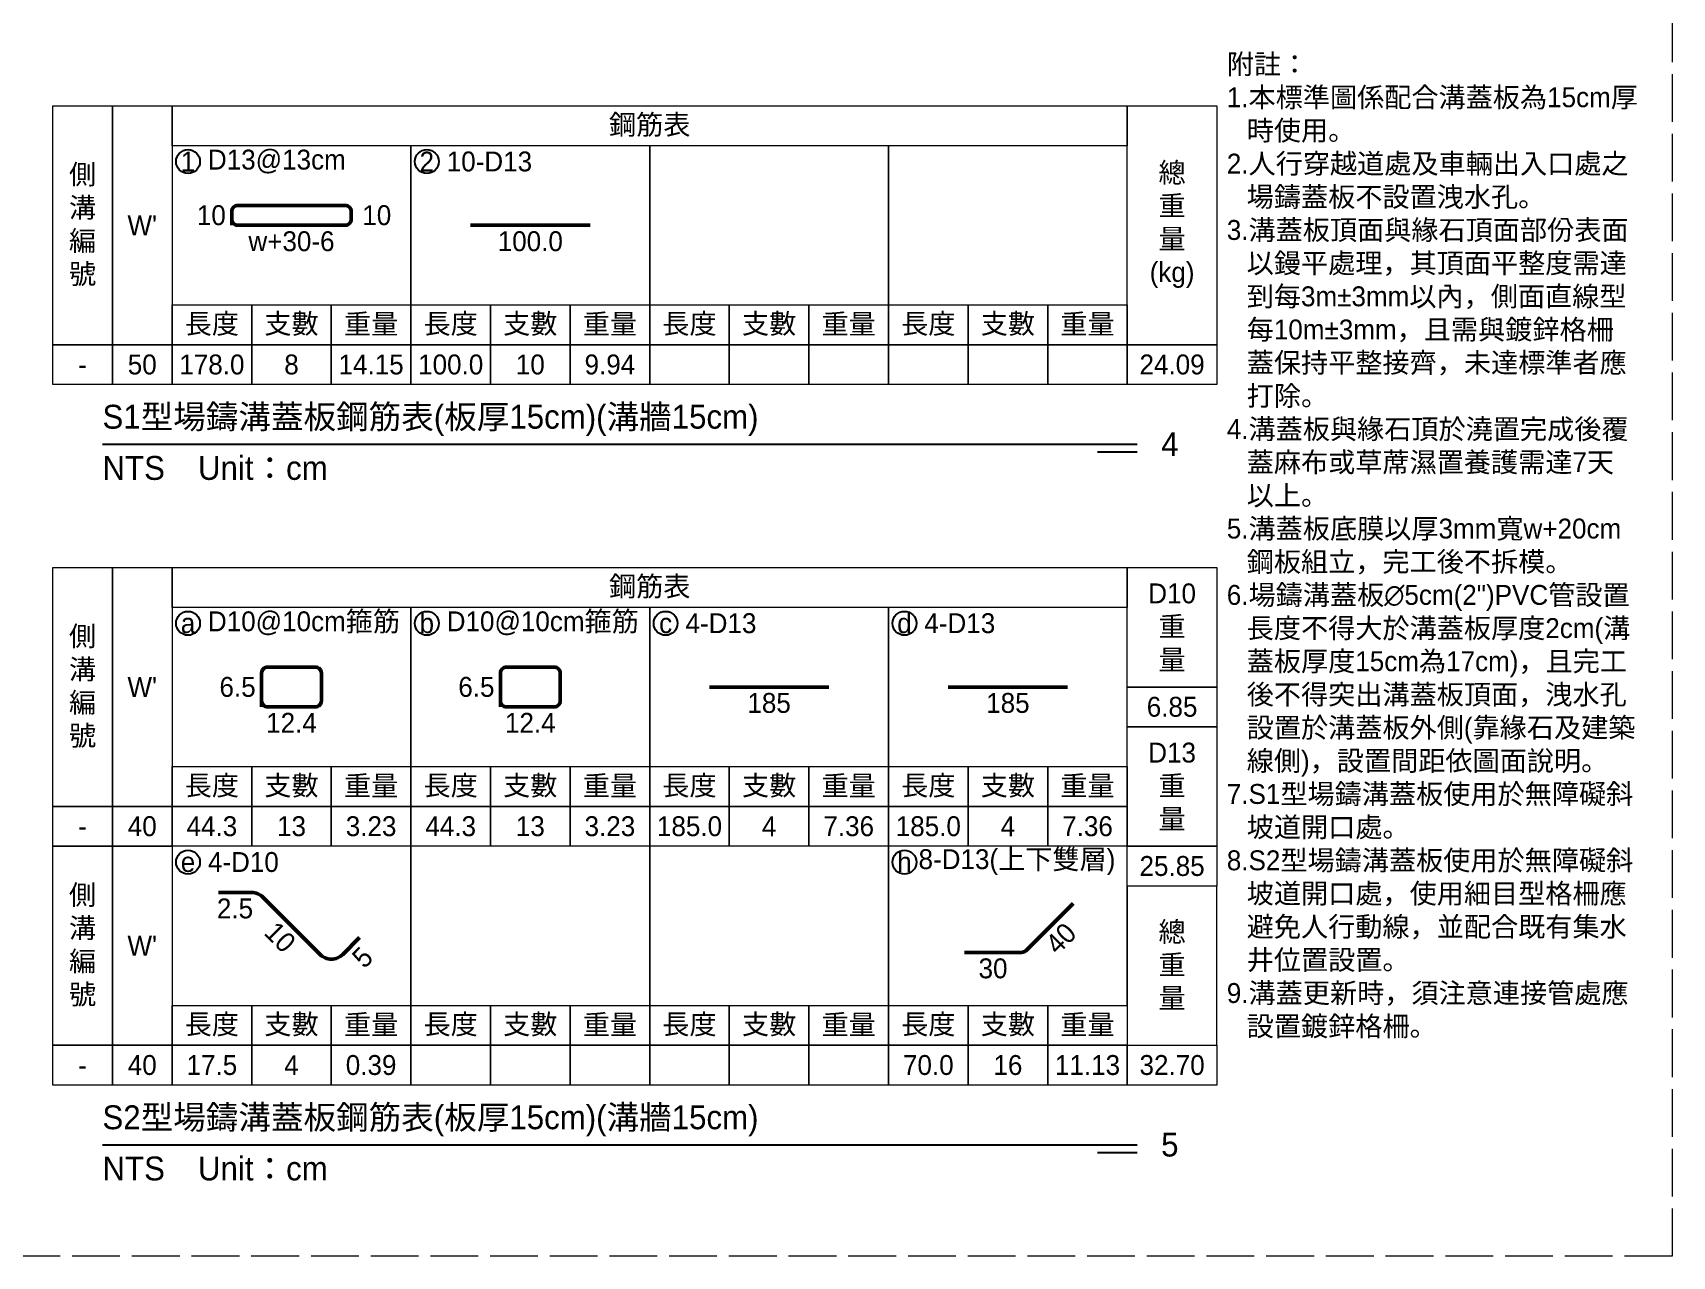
# Model space of a CAD drawing. Extents: x -4891 to 4829, y -5666 to -3242.
# Drawn here: x -2562.8 to -2150.9, y -4196.3 to -3888.9 of the extents above; entities that cross this region are included whole.
import ezdxf

# ---------------------------------------------------------------- set-up
doc = ezdxf.new("R2010")
doc.units = 0
doc.header["$MEASUREMENT"] = 0
doc.linetypes.add('ACAD_ISO02W100', pattern=[15, 12, -3])
doc.layers.add('一、1.基本-圖框', color=7, linetype='Continuous', lineweight=20)
doc.layers.add('二、5.繪圖-鋼筋', color=60, linetype='Continuous', lineweight=50)
doc.layers.add('一、4.基本-隱藏', color=9, linetype='ACAD_ISO02W100', lineweight=20, plot=False)
doc.layers.add('三、1.文字-說明文字', color=2, linetype='Continuous')
doc.layers.add('三、3.文字-註解文字', color=2, linetype='Continuous')
doc.styles.add('次圖名(詳圖)', font='MS PGothic.ttf', dxfattribs={"height": 6})
doc.styles.add('註解文字', font='MS PGothic.ttf', dxfattribs={"height": 5})

msp = doc.modelspace()

# ---------------------------------------------------------------- linework, layer by layer
at = {"layer": '一、1.基本-圖框'}
for points in [[(-2557.759, -3907.296), (-2542.759, -3907.296), (-2542.759, -3967.296), (-2557.759, -3967.296)], [(-2542.759, -3907.296), (-2527.759, -3907.296), (-2527.759, -3967.296), (-2542.759, -3967.296)], [(-2527.759, -3907.296), (-2287.759, -3907.296), (-2287.759, -3917.296), (-2527.759, -3917.296)], [(-2287.759, -3907.296), (-2265.259, -3907.296), (-2265.259, -3967.296), (-2287.759, -3967.296)], [(-2467.759, -3917.296), (-2527.759, -3917.296), (-2527.759, -3957.296), (-2467.759, -3957.296)], [(-2407.759, -3917.296), (-2467.759, -3917.296), (-2467.759, -3957.296), (-2407.759, -3957.296)], [(-2347.759, -3917.296), (-2407.759, -3917.296), (-2407.759, -3957.296), (-2347.759, -3957.296)], [(-2287.759, -3917.296), (-2347.759, -3917.296), (-2347.759, -3957.296), (-2287.759, -3957.296)], [(-2527.759, -3957.296), (-2507.759, -3957.296), (-2507.759, -3967.296), (-2527.759, -3967.296)], [(-2507.759, -3957.296), (-2487.759, -3957.296), (-2487.759, -3967.296), (-2507.759, -3967.296)], [(-2487.759, -3957.296), (-2467.759, -3957.296), (-2467.759, -3967.296), (-2487.759, -3967.296)], [(-2467.759, -3957.296), (-2447.759, -3957.296), (-2447.759, -3967.296), (-2467.759, -3967.296)], [(-2447.759, -3957.296), (-2427.759, -3957.296), (-2427.759, -3967.296), (-2447.759, -3967.296)], [(-2427.759, -3957.296), (-2407.759, -3957.296), (-2407.759, -3967.296), (-2427.759, -3967.296)], [(-2407.759, -3957.296), (-2387.759, -3957.296), (-2387.759, -3967.296), (-2407.759, -3967.296)], [(-2387.759, -3957.296), (-2367.759, -3957.296), (-2367.759, -3967.296), (-2387.759, -3967.296)], [(-2367.759, -3957.296), (-2347.759, -3957.296), (-2347.759, -3967.296), (-2367.759, -3967.296)], [(-2347.759, -3957.296), (-2327.759, -3957.296), (-2327.759, -3967.296), (-2347.759, -3967.296)], [(-2327.759, -3957.296), (-2307.759, -3957.296), (-2307.759, -3967.296), (-2327.759, -3967.296)], [(-2307.759, -3957.296), (-2287.759, -3957.296), (-2287.759, -3967.296), (-2307.759, -3967.296)], [(-2557.759, -3967.296), (-2542.759, -3967.296), (-2542.759, -3977.296), (-2557.759, -3977.296)], [(-2542.759, -3967.296), (-2527.759, -3967.296), (-2527.759, -3977.296), (-2542.759, -3977.296)], [(-2527.759, -3967.296), (-2507.759, -3967.296), (-2507.759, -3977.296), (-2527.759, -3977.296)], [(-2507.759, -3967.296), (-2487.759, -3967.296), (-2487.759, -3977.296), (-2507.759, -3977.296)], [(-2487.759, -3967.296), (-2467.759, -3967.296), (-2467.759, -3977.296), (-2487.759, -3977.296)], [(-2467.759, -3967.296), (-2447.759, -3967.296), (-2447.759, -3977.296), (-2467.759, -3977.296)], [(-2447.759, -3967.296), (-2427.759, -3967.296), (-2427.759, -3977.296), (-2447.759, -3977.296)], [(-2427.759, -3967.296), (-2407.759, -3967.296), (-2407.759, -3977.296), (-2427.759, -3977.296)], [(-2407.759, -3967.296), (-2387.759, -3967.296), (-2387.759, -3977.296), (-2407.759, -3977.296)], [(-2387.759, -3967.296), (-2367.759, -3967.296), (-2367.759, -3977.296), (-2387.759, -3977.296)], [(-2367.759, -3967.296), (-2347.759, -3967.296), (-2347.759, -3977.296), (-2367.759, -3977.296)], [(-2347.759, -3967.296), (-2327.759, -3967.296), (-2327.759, -3977.296), (-2347.759, -3977.296)], [(-2327.759, -3967.296), (-2307.759, -3967.296), (-2307.759, -3977.296), (-2327.759, -3977.296)], [(-2307.759, -3967.296), (-2287.759, -3967.296), (-2287.759, -3977.296), (-2307.759, -3977.296)], [(-2287.759, -3967.296), (-2265.259, -3967.296), (-2265.259, -3977.296), (-2287.759, -3977.296)], [(-2557.759, -4023.296), (-2542.759, -4023.296), (-2542.759, -4083.296), (-2557.759, -4083.296)], [(-2542.759, -4023.296), (-2527.759, -4023.296), (-2527.759, -4083.296), (-2542.759, -4083.296)], [(-2527.759, -4023.296), (-2287.759, -4023.296), (-2287.759, -4033.296), (-2527.759, -4033.296)], [(-2287.759, -4023.296), (-2265.259, -4023.296), (-2265.259, -4053.296), (-2287.759, -4053.296)], [(-2467.759, -4033.296), (-2527.759, -4033.296), (-2527.759, -4073.296), (-2467.759, -4073.296)], [(-2407.759, -4033.296), (-2467.759, -4033.296), (-2467.759, -4073.296), (-2407.759, -4073.296)], [(-2347.759, -4033.296), (-2407.759, -4033.296), (-2407.759, -4073.296), (-2347.759, -4073.296)], [(-2287.759, -4033.296), (-2347.759, -4033.296), (-2347.759, -4073.296), (-2287.759, -4073.296)], [(-2287.759, -4053.296), (-2265.259, -4053.296), (-2265.259, -4063.296), (-2287.759, -4063.296)], [(-2287.759, -4063.296), (-2265.259, -4063.296), (-2265.259, -4093.296), (-2287.759, -4093.296)], [(-2527.759, -4073.296), (-2507.759, -4073.296), (-2507.759, -4083.296), (-2527.759, -4083.296)], [(-2507.759, -4073.296), (-2487.759, -4073.296), (-2487.759, -4083.296), (-2507.759, -4083.296)], [(-2487.759, -4073.296), (-2467.759, -4073.296), (-2467.759, -4083.296), (-2487.759, -4083.296)], [(-2467.759, -4073.296), (-2447.759, -4073.296), (-2447.759, -4083.296), (-2467.759, -4083.296)], [(-2447.759, -4073.296), (-2427.759, -4073.296), (-2427.759, -4083.296), (-2447.759, -4083.296)], [(-2427.759, -4073.296), (-2407.759, -4073.296), (-2407.759, -4083.296), (-2427.759, -4083.296)], [(-2407.759, -4073.296), (-2387.759, -4073.296), (-2387.759, -4083.296), (-2407.759, -4083.296)], [(-2387.759, -4073.296), (-2367.759, -4073.296), (-2367.759, -4083.296), (-2387.759, -4083.296)], [(-2367.759, -4073.296), (-2347.759, -4073.296), (-2347.759, -4083.296), (-2367.759, -4083.296)], [(-2347.759, -4073.296), (-2327.759, -4073.296), (-2327.759, -4083.296), (-2347.759, -4083.296)], [(-2327.759, -4073.296), (-2307.759, -4073.296), (-2307.759, -4083.296), (-2327.759, -4083.296)], [(-2307.759, -4073.296), (-2287.759, -4073.296), (-2287.759, -4083.296), (-2307.759, -4083.296)], [(-2557.759, -4083.296), (-2542.759, -4083.296), (-2542.759, -4093.296), (-2557.759, -4093.296)], [(-2542.759, -4083.296), (-2527.759, -4083.296), (-2527.759, -4093.296), (-2542.759, -4093.296)], [(-2527.759, -4083.296), (-2507.759, -4083.296), (-2507.759, -4093.296), (-2527.759, -4093.296)], [(-2507.759, -4083.296), (-2487.759, -4083.296), (-2487.759, -4093.296), (-2507.759, -4093.296)], [(-2487.759, -4083.296), (-2467.759, -4083.296), (-2467.759, -4093.296), (-2487.759, -4093.296)], [(-2467.759, -4083.296), (-2447.759, -4083.296), (-2447.759, -4093.296), (-2467.759, -4093.296)], [(-2447.759, -4083.296), (-2427.759, -4083.296), (-2427.759, -4093.296), (-2447.759, -4093.296)], [(-2427.759, -4083.296), (-2407.759, -4083.296), (-2407.759, -4093.296), (-2427.759, -4093.296)], [(-2407.759, -4083.296), (-2387.759, -4083.296), (-2387.759, -4093.296), (-2407.759, -4093.296)], [(-2387.759, -4083.296), (-2367.759, -4083.296), (-2367.759, -4093.296), (-2387.759, -4093.296)], [(-2367.759, -4083.296), (-2347.759, -4083.296), (-2347.759, -4093.296), (-2367.759, -4093.296)], [(-2347.759, -4083.296), (-2327.759, -4083.296), (-2327.759, -4093.296), (-2347.759, -4093.296)], [(-2327.759, -4083.296), (-2307.759, -4083.296), (-2307.759, -4093.296), (-2327.759, -4093.296)], [(-2307.759, -4083.296), (-2287.759, -4083.296), (-2287.759, -4093.296), (-2307.759, -4093.296)], [(-2557.759, -4093.296), (-2542.759, -4093.296), (-2542.759, -4143.296), (-2557.759, -4143.296)], [(-2542.759, -4093.296), (-2527.759, -4093.296), (-2527.759, -4143.296), (-2542.759, -4143.296)], [(-2467.759, -4093.296), (-2527.759, -4093.296), (-2527.759, -4133.296), (-2467.759, -4133.296)], [(-2407.759, -4093.296), (-2467.759, -4093.296), (-2467.759, -4133.296), (-2407.759, -4133.296)], [(-2347.759, -4093.296), (-2407.759, -4093.296), (-2407.759, -4133.296), (-2347.759, -4133.296)], [(-2287.759, -4093.296), (-2347.759, -4093.296), (-2347.759, -4133.296), (-2287.759, -4133.296)], [(-2287.759, -4093.296), (-2265.259, -4093.296), (-2265.259, -4103.296), (-2287.759, -4103.296)], [(-2527.759, -4133.296), (-2507.759, -4133.296), (-2507.759, -4143.296), (-2527.759, -4143.296)], [(-2507.759, -4133.296), (-2487.759, -4133.296), (-2487.759, -4143.296), (-2507.759, -4143.296)], [(-2487.759, -4133.296), (-2467.759, -4133.296), (-2467.759, -4143.296), (-2487.759, -4143.296)], [(-2467.759, -4133.296), (-2447.759, -4133.296), (-2447.759, -4143.296), (-2467.759, -4143.296)], [(-2447.759, -4133.296), (-2427.759, -4133.296), (-2427.759, -4143.296), (-2447.759, -4143.296)], [(-2427.759, -4133.296), (-2407.759, -4133.296), (-2407.759, -4143.296), (-2427.759, -4143.296)], [(-2407.759, -4133.296), (-2387.759, -4133.296), (-2387.759, -4143.296), (-2407.759, -4143.296)], [(-2387.759, -4133.296), (-2367.759, -4133.296), (-2367.759, -4143.296), (-2387.759, -4143.296)], [(-2367.759, -4133.296), (-2347.759, -4133.296), (-2347.759, -4143.296), (-2367.759, -4143.296)], [(-2347.759, -4133.296), (-2327.759, -4133.296), (-2327.759, -4143.296), (-2347.759, -4143.296)], [(-2327.759, -4133.296), (-2307.759, -4133.296), (-2307.759, -4143.296), (-2327.759, -4143.296)], [(-2307.759, -4133.296), (-2287.759, -4133.296), (-2287.759, -4143.296), (-2307.759, -4143.296)], [(-2557.759, -4143.296), (-2542.759, -4143.296), (-2542.759, -4153.296), (-2557.759, -4153.296)], [(-2542.759, -4143.296), (-2527.759, -4143.296), (-2527.759, -4153.296), (-2542.759, -4153.296)], [(-2527.759, -4143.296), (-2507.759, -4143.296), (-2507.759, -4153.296), (-2527.759, -4153.296)], [(-2507.759, -4143.296), (-2487.759, -4143.296), (-2487.759, -4153.296), (-2507.759, -4153.296)], [(-2487.759, -4143.296), (-2467.759, -4143.296), (-2467.759, -4153.296), (-2487.759, -4153.296)], [(-2467.759, -4143.296), (-2447.759, -4143.296), (-2447.759, -4153.296), (-2467.759, -4153.296)], [(-2447.759, -4143.296), (-2427.759, -4143.296), (-2427.759, -4153.296), (-2447.759, -4153.296)], [(-2427.759, -4143.296), (-2407.759, -4143.296), (-2407.759, -4153.296), (-2427.759, -4153.296)], [(-2407.759, -4143.296), (-2387.759, -4143.296), (-2387.759, -4153.296), (-2407.759, -4153.296)], [(-2387.759, -4143.296), (-2367.759, -4143.296), (-2367.759, -4153.296), (-2387.759, -4153.296)], [(-2367.759, -4143.296), (-2347.759, -4143.296), (-2347.759, -4153.296), (-2367.759, -4153.296)], [(-2347.759, -4143.296), (-2327.759, -4143.296), (-2327.759, -4153.296), (-2347.759, -4153.296)], [(-2327.759, -4143.296), (-2307.759, -4143.296), (-2307.759, -4153.296), (-2327.759, -4153.296)], [(-2307.759, -4143.296), (-2287.759, -4143.296), (-2287.759, -4153.296), (-2307.759, -4153.296)], [(-2287.759, -4143.296), (-2265.259, -4143.296), (-2265.259, -4153.296), (-2287.759, -4153.296)]]:
    msp.add_lwpolyline(points, close=True, dxfattribs=at)
at = {"layer": '一、1.基本-圖框', "linetype": 'Continuous'}
msp.add_lwpolyline([(-2265.259, -4103.296), (-2287.759, -4103.296), (-2287.759, -4143.296), (-2265.259, -4143.296)], close=True, dxfattribs=at)
at = {"layer": '一、4.基本-隱藏'}
msp.add_lwpolyline([(-2930.855, -3689.296), (-2150.855, -3689.296), (-2150.855, -4196.296), (-2930.855, -4196.296)], close=True, dxfattribs=at)
at = {"layer": '三、3.文字-註解文字'}
for points in [[(-2545.259, -3992.296), (-2285.259, -3992.296)], [(-2285.259, -3994.296), (-2295.259, -3994.296)], [(-2545.259, -4168.296), (-2285.259, -4168.296)], [(-2285.259, -4170.296), (-2295.259, -4170.296)]]:
    msp.add_lwpolyline(points, dxfattribs=at)
for centre in [(-2523.759, -3921.296), (-2463.759, -3921.296), (-2523.759, -4037.296), (-2463.759, -4037.296), (-2403.759, -4037.296), (-2343.759, -4037.296), (-2523.759, -4097.296), (-2343.759, -4097.296)]:
    msp.add_circle(centre, 3, dxfattribs=at)
at = {"layer": '二、5.繪圖-鋼筋'}
msp.add_lwpolyline([(-2484.259, -3937.296), (-2511.259, -3937.296, -0.4142136), (-2512.759, -3935.796), (-2512.759, -3933.796, -0.4142136), (-2511.259, -3932.296), (-2484.259, -3932.296, -0.4142136), (-2482.759, -3933.796), (-2482.759, -3935.796, -0.4142136)], format="xyb", close=True, dxfattribs=at)
at = {"layer": '二、5.繪圖-鋼筋', "linetype": 'Continuous'}
for points in [[(-2512.759, -3934.796), (-2512.759, -3937.296)], [(-2505.259, -4053.296), (-2505.259, -4058.296)], [(-2445.259, -4053.296), (-2445.259, -4058.296)]]:
    msp.add_lwpolyline(points, dxfattribs=at)
at = {"layer": '二、5.繪圖-鋼筋'}
for points in [[(-2452.759, -3937.296), (-2422.759, -3937.296)], [(-2392.759, -4053.296), (-2362.759, -4053.296)], [(-2332.759, -4053.296), (-2302.759, -4053.296)]]:
    msp.add_lwpolyline(points, dxfattribs=at)
for points in [[(-2490.259, -4056.796, -0.4142136), (-2491.759, -4058.296), (-2503.759, -4058.296, -0.4142136), (-2505.259, -4056.796), (-2505.259, -4049.796, -0.4142136), (-2503.759, -4048.296), (-2491.759, -4048.296, -0.4142136), (-2490.259, -4049.796), (-2490.259, -4056.796)], [(-2430.259, -4056.796, -0.4142136), (-2431.759, -4058.296), (-2443.759, -4058.296, -0.4142136), (-2445.259, -4056.796), (-2445.259, -4049.796, -0.4142136), (-2443.759, -4048.296), (-2431.759, -4048.296, -0.4142136), (-2430.259, -4049.796), (-2430.259, -4056.796)], [(-2516.131, -4104.924), (-2507.787, -4104.924, -0.1989124), (-2504.959, -4106.096), (-2490.559, -4120.496, 0.4142136), (-2484.902, -4120.496), (-2480.66, -4116.253)], [(-2328.683, -4119.977), (-2314.305, -4119.977, 0.1989124), (-2313.244, -4119.538), (-2301.393, -4107.687)]]:
    msp.add_lwpolyline(points, format="xyb", dxfattribs=at)

# ---------------------------------------------------------------- texts
at = {"layer": '一、1.基本-圖框', "char_height": 5, "attachment_point": 5, "style": '註解文字'}
for s, width, insert in [('{\\fMS PGothic|b0|i0|c128|p34;鋼筋表}', 128.86758, (-2407.759, -3912.296)), ('側溝編號', 5, (-2550.259, -3937.296)), ('總{\\fMS PGothic|b0|i0|c128|p34;重量(kg)}', 5, (-2276.509, -3937.296)), ("W'", 17.80786, (-2535.259, -3937.296)), ('{\\fMS PGothic|b0|i0|c128|p34;長度}', 17.80786, (-2517.759, -3962.296)), ('支數', 17.80786, (-2497.759, -3962.296)), ('重量', 17.80786, (-2477.759, -3962.296)), ('{\\fMS PGothic|b0|i0|c128|p34;長度}', 17.80786, (-2457.759, -3962.296)), ('支數', 17.80786, (-2437.759, -3962.296)), ('重量', 17.80786, (-2417.759, -3962.296)), ('{\\fMS PGothic|b0|i0|c128|p34;長度}', 17.80786, (-2397.759, -3962.296)), ('支數', 17.80786, (-2377.759, -3962.296)), ('重量', 17.80786, (-2357.759, -3962.296)), ('{\\fMS PGothic|b0|i0|c128|p34;長度}', 17.80786, (-2337.759, -3962.296)), ('支數', 17.80786, (-2317.759, -3962.296)), ('重量', 17.80786, (-2297.759, -3962.296)), ('{\\fMS PGothic|b0|i0|c128|p34;鋼筋表}', 128.86758, (-2407.759, -4028.296)), ('{\\fMS PGothic|b0|i0|c128|p34;D10\\P重量}', 5, (-2276.509, -4038.296)), ('側溝編號', 5, (-2550.259, -4053.296)), ("W'", 17.80786, (-2535.259, -4053.296)), ('{\\fMS PGothic|b0|i0|c128|p34;D13\\P重量}', 5, (-2276.509, -4078.296)), ('{\\fMS PGothic|b0|i0|c128|p34;長度}', 17.80786, (-2517.759, -4078.296)), ('支數', 17.80786, (-2497.759, -4078.296)), ('重量', 17.80786, (-2477.759, -4078.296)), ('{\\fMS PGothic|b0|i0|c128|p34;長度}', 17.80786, (-2457.759, -4078.296)), ('支數', 17.80786, (-2437.759, -4078.296)), ('重量', 17.80786, (-2417.759, -4078.296)), ('{\\fMS PGothic|b0|i0|c128|p34;長度}', 17.80786, (-2397.759, -4078.296)), ('支數', 17.80786, (-2377.759, -4078.296)), ('重量', 17.80786, (-2357.759, -4078.296)), ('{\\fMS PGothic|b0|i0|c128|p34;長度}', 17.80786, (-2337.759, -4078.296)), ('支數', 17.80786, (-2317.759, -4078.296)), ('重量', 17.80786, (-2297.759, -4078.296)), ('側溝編號', 5, (-2550.259, -4118.296)), ('總重量', 5, (-2276.509, -4123.296)), ("W'", 17.80786, (-2535.259, -4118.296)), ('{\\fMS PGothic|b0|i0|c128|p34;長度}', 17.80786, (-2517.759, -4138.296)), ('支數', 17.80786, (-2497.759, -4138.296)), ('重量', 17.80786, (-2477.759, -4138.296)), ('{\\fMS PGothic|b0|i0|c128|p34;長度}', 17.80786, (-2457.759, -4138.296)), ('支數', 17.80786, (-2437.759, -4138.296)), ('重量', 17.80786, (-2417.759, -4138.296)), ('{\\fMS PGothic|b0|i0|c128|p34;長度}', 17.80786, (-2397.759, -4138.296)), ('支數', 17.80786, (-2377.759, -4138.296)), ('重量', 17.80786, (-2357.759, -4138.296)), ('{\\fMS PGothic|b0|i0|c128|p34;長度}', 17.80786, (-2337.759, -4138.296)), ('支數', 17.80786, (-2317.759, -4138.296)), ('重量', 17.80786, (-2297.759, -4138.296))]:
    msp.add_mtext_dynamic_manual_height_columns(s, width=width, gutter_width=30, heights=[0], dxfattribs=dict(at, insert=insert))
at = {"layer": '三、1.文字-說明文字', "insert": (-2262.759, -3894.296), "char_height": 5, "attachment_point": 1, "style": '註解文字'}
msp.add_mtext_dynamic_manual_height_columns('{\\fMS PGothic|b0|i0|c128|p34;附註：\\P\\pi-5,l5;1.本標準圖係配合溝蓋板為15cm厚時使用。\\P2.人行穿越道處及車輛出入口處之場鑄蓋板不設置洩水孔。\\P3.溝蓋板頂面與緣石頂面部份表面以鏝平處理，其頂面平整度需達到每3m±3mm以\\fPMingLiU|b0|i0|c136|p18;內\\fMS PGothic|b0|i0|c128|p34;，側面直線型每10m±3mm，且需與鍍鋅格柵蓋保持平整接齊，未達標準者應打除。\\P4.溝蓋板與緣石頂於澆置完成後覆蓋麻布或草蓆濕置養護需達7天以上。\\P5.溝蓋板底膜以厚3mm寬w+20cm鋼板組立，完工後不拆模。\\P6.場鑄溝蓋板∅5cm(2")PVC管設置長度不得大於溝蓋板厚度2cm(溝蓋板厚度15cm為17cm)，且完工後不得突出溝蓋板頂面，洩水孔設置於溝蓋板外側(靠緣石及建築線側)，設置間距依圖面\\fPMingLiU|b0|i0|c136|p18;說\\fMS PGothic|b0|i0|c128|p34;明。\\P7.S1型場鑄溝蓋板使用於無障礙斜坡道開口處。\\P8.S2型場鑄溝蓋板使用於無障礙斜坡道開口處，使用細目型格柵應避免人行動線，並配合既有集水井位置設置。\\P9.溝蓋更新時，須注意連接管處應設置鍍鋅格柵。}', width=103.18814, gutter_width=30, heights=[0], dxfattribs=at)
at = {"layer": '三、3.文字-註解文字'}
for s, width, gutter_width, insert, char_height, attachment_point, style in [('1', 8.38231, 30, (-2523.759, -3921.296), 5, 5, '註解文字'), ('{\\fMS PGothic|b0|i0|c128|p34;D13@1}3{\\fMS PGothic|b0|i0|c128|p34;cm}', 6.06582, 30, (-2518.759, -3921.296), 5, 4, '註解文字'), ('2', 8.38231, 30, (-2463.759, -3921.296), 5, 5, '註解文字'), ('10{\\fMS PGothic|b0|i0|c128|p34;-D13}', 6.06582, 30, (-2458.759, -3921.296), 5, 4, '註解文字'), ('{\\fMS PGothic|b0|i0|c128|p34;10}', 8.83098, 25, (-2514.259, -3934.796), 5, 6, '註解文字'), ('\\pi1.29049;{\\fMS PGothic|b0|i0|c128|p34;10}', 8.83098, 25, (-2481.259, -3934.796), 5, 4, '註解文字'), ('{\\fMS PGothic|b0|i0|c128|p34;w+30-6}', 5.41119, 25, (-2497.759, -3938.796), 5, 2, '註解文字'), ('{\\fMS PGothic|b0|i0|c128|p34;100.0}', 5.41119, 25, (-2437.759, -3938.796), 5, 2, '註解文字'), ('50', 9.06048, 30, (-2535.259, -3972.296), 5, 5, '註解文字'), ('178.0', 9.06048, 30, (-2517.759, -3972.296), 5, 5, '註解文字'), ('8', 9.06048, 30, (-2497.759, -3972.296), 5, 5, '註解文字'), ('14.15', 9.06048, 30, (-2477.759, -3972.296), 5, 5, '註解文字'), ('100.0', 9.06048, 30, (-2457.759, -3972.296), 5, 5, '註解文字'), ('10', 9.06048, 30, (-2437.759, -3972.296), 5, 5, '註解文字'), ('9.94', 9.06048, 30, (-2417.759, -3972.296), 5, 5, '註解文字'), ('24.09', 9.06048, 30, (-2276.509, -3972.296), 5, 5, '註解文字'), ('-', 9.06048, 30, (-2550.259, -3972.296), 5, 5, '註解文字'), ('S{\\fMS PGothic|b0|i0|c128|p34;1型場鑄溝蓋板鋼筋表(板厚15cm)}', 215.37549, 15, (-2545.259, -3986.296), 6, 4, '次圖名(詳圖)'), ('S{\\fMS PGothic|b0|i0|c128|p34;1型場鑄溝蓋板鋼筋表(板厚15cm)}(溝牆15cm)', 215.37549, 15, (-2545.259, -3986.296), 6, 4, '次圖名(詳圖)'), ('4', 3, 15, (-2279.259, -3992.296), 6, 4, '次圖名(詳圖)'), ('NTS{\\fMS PGothic|b0|i0|c128|p34;^IUnit：cm}', 136.03259, 15, (-2545.259, -3998.296), 6, 4, '次圖名(詳圖)'), ('a', 8.38231, 30, (-2523.759, -4037.296), 5, 5, '註解文字'), ('{\\fMS PGothic|b0|i0|c128|p34;D10@10cm}箍筋', 47.56963, 30, (-2518.759, -4037.296), 5, 4, '註解文字'), ('b', 8.38231, 30, (-2463.759, -4037.296), 5, 5, '註解文字'), ('{\\fMS PGothic|b0|i0|c128|p34;D10@10cm}箍筋', 48.34498, 30, (-2458.759, -4037.296), 5, 4, '註解文字'), ('c', 8.38231, 30, (-2403.759, -4037.296), 5, 5, '註解文字'), ('4{\\fMS PGothic|b0|i0|c128|p34;-D13}', 6.06582, 30, (-2398.759, -4037.296), 5, 4, '註解文字'), ('d', 8.38231, 30, (-2343.759, -4037.296), 5, 5, '註解文字'), ('4{\\fMS PGothic|b0|i0|c128|p34;-D13}', 6.06582, 30, (-2338.759, -4037.296), 5, 4, '註解文字'), ('{\\fMS PGothic|b0|i0|c128|p34;6.5}', 8.83098, 25, (-2506.759, -4053.296), 5, 6, '註解文字'), ('{\\fMS PGothic|b0|i0|c128|p34;6.5}', 8.83098, 25, (-2446.759, -4053.296), 5, 6, '註解文字'), ('{\\fMS PGothic|b0|i0|c128|p34;185}', 5.41119, 25, (-2377.759, -4054.796), 5, 2, '註解文字'), ('{\\fMS PGothic|b0|i0|c128|p34;185}', 5.41119, 25, (-2317.759, -4054.796), 5, 2, '註解文字'), ('6.85', 9.06048, 30, (-2276.509, -4058.296), 5, 5, '註解文字'), ('{\\fMS PGothic|b0|i0|c128|p34;12.4}', 5.41119, 25, (-2497.759, -4059.796), 5, 2, '註解文字'), ('{\\fMS PGothic|b0|i0|c128|p34;12.4}', 5.41119, 25, (-2437.759, -4059.796), 5, 2, '註解文字'), ('40', 9.06048, 30, (-2535.259, -4088.296), 5, 5, '註解文字'), ('44.3', 9.06048, 30, (-2517.759, -4088.296), 5, 5, '註解文字'), ('13', 9.06048, 30, (-2497.759, -4088.296), 5, 5, '註解文字'), ('3.23', 9.06048, 30, (-2477.759, -4088.296), 5, 5, '註解文字'), ('44.3', 9.06048, 30, (-2457.759, -4088.296), 5, 5, '註解文字'), ('13', 9.06048, 30, (-2437.759, -4088.296), 5, 5, '註解文字'), ('3.23', 9.06048, 30, (-2417.759, -4088.296), 5, 5, '註解文字'), ('185.0', 9.06048, 30, (-2397.759, -4088.296), 5, 5, '註解文字'), ('4', 9.06048, 30, (-2377.759, -4088.296), 5, 5, '註解文字'), ('7.36', 9.06048, 30, (-2357.759, -4088.296), 5, 5, '註解文字'), ('185.0', 9.06048, 30, (-2337.759, -4088.296), 5, 5, '註解文字'), ('4', 9.06048, 30, (-2317.759, -4088.296), 5, 5, '註解文字'), ('7.36', 9.06048, 30, (-2297.759, -4088.296), 5, 5, '註解文字'), ('-', 9.06048, 30, (-2550.259, -4088.296), 5, 5, '註解文字'), ('{\\fMS PGothic|b0|i0|c128|p34;8-D13(}上下雙{\\fMS PGothic|b0|i0|c128|p34;層)}', 52.84713, 30, (-2340.211, -4097.296), 5, 4, '註解文字'), ('e', 8.38231, 30, (-2523.759, -4097.296), 5, 5, '註解文字'), ('4-D10', 6.06582, 30, (-2518.759, -4097.296), 5, 4, '註解文字'), ('h', 8.38231, 30, (-2343.759, -4097.296), 5, 5, '註解文字'), ('25.85', 9.06048, 30, (-2276.509, -4098.296), 5, 5, '註解文字'), ('{\\fMS PGothic|b0|i0|c128|p34;2.5}', 5.41119, 25, (-2511.959, -4106.424), 5, 2, '註解文字'), ('{\\fMS PGothic|b0|i0|c128|p34;30}', 5.41119, 25, (-2321.494, -4121.477), 5, 2, '註解文字'), ('40', 9.06048, 30, (-2535.259, -4148.296), 5, 5, '註解文字'), ('17.5', 9.06048, 30, (-2517.759, -4148.296), 5, 5, '註解文字'), ('4', 9.06048, 30, (-2497.759, -4148.296), 5, 5, '註解文字'), ('0.39', 9.06048, 30, (-2477.759, -4148.296), 5, 5, '註解文字'), ('70.0', 9.06048, 30, (-2337.759, -4148.296), 5, 5, '註解文字'), ('16', 9.06048, 30, (-2317.759, -4148.296), 5, 5, '註解文字'), ('11.13', 9.06048, 30, (-2297.759, -4148.296), 5, 5, '註解文字'), ('32.70', 9.06048, 30, (-2276.509, -4148.296), 5, 5, '註解文字'), ('-', 9.06048, 30, (-2550.259, -4148.296), 5, 5, '註解文字'), ('S{\\fMS PGothic|b0|i0|c128|p34;2型場鑄溝蓋板鋼筋表(板厚15cm)}', 215.37549, 15, (-2545.259, -4162.296), 6, 4, '次圖名(詳圖)'), ('S{\\fMS PGothic|b0|i0|c128|p34;2型場鑄溝蓋板鋼筋表(板厚15cm)}(溝牆15cm)', 215.37549, 15, (-2545.259, -4162.296), 6, 4, '次圖名(詳圖)'), ('5', 3, 15, (-2279.259, -4168.296), 6, 4, '次圖名(詳圖)'), ('NTS{\\fMS PGothic|b0|i0|c128|p34;^IUnit：cm}', 136.03259, 15, (-2545.259, -4174.296), 6, 4, '次圖名(詳圖)')]:
    msp.add_mtext_dynamic_manual_height_columns(s, width=width, gutter_width=gutter_width, heights=[0], dxfattribs=dict(at, insert=insert, char_height=char_height, attachment_point=attachment_point, style=style))
at = {"layer": '三、3.文字-註解文字', "char_height": 5, "attachment_point": 2, "style": '註解文字'}
for s, insert, rotation in [('{\\fMS PGothic|b0|i0|c128|p34;10}', (-2498.82, -4114.356), 314.93188), ('{\\fMS PGothic|b0|i0|c128|p34;40}', (-2306.258, -4114.673), 45.18682), ('{\\fMS PGothic|b0|i0|c128|p34;5}', (-2481.72, -4119.435), 45.41649)]:
    msp.add_mtext_dynamic_manual_height_columns(s, width=5.41119, gutter_width=25, heights=[0], dxfattribs=dict(at, insert=insert, rotation=rotation))

doc.saveas('drawing.dxf')
